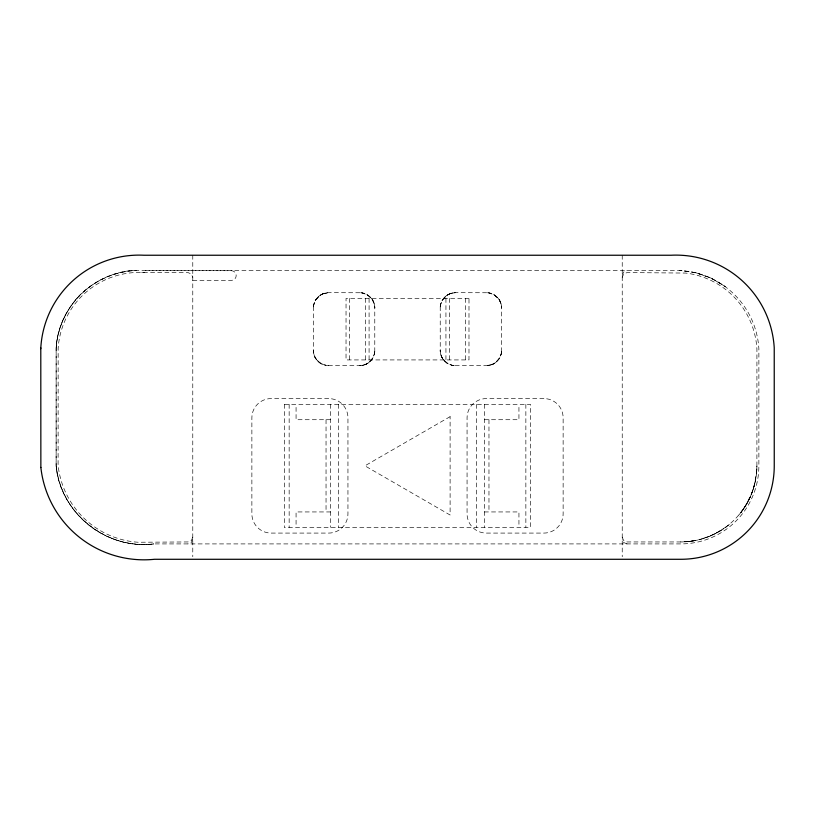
<?xml version="1.0" encoding="UTF-8"?>
<svg xmlns="http://www.w3.org/2000/svg" width="815" height="815" viewBox="0 0 815 815"><rect width="100%" height="100%" fill="white"/><g stroke="black" fill="none" stroke-linecap="round" stroke-linejoin="round"><path stroke-width="0.61" stroke-dasharray="4.08 3.06" d="M56.133 464.937L56.154 348.514C57.692 307.011 94.448 271.497 135.81 270.325L136.227 270.346C114.385 271.415 93.419 280.92 78.26 296.701M313.429 306.634L313.368 350.318L313.948 354.525M374.778 351.734L374.778 306.634M440.232 306.634L440.232 351.734M501.592 351.734L501.592 306.634M753.855 487.085L756.585 472.7L756.901 466.037L756.921 349.166A81.143 81.143 0 0 0 685.7 273.066L627.041 272.587L623.638 273.993L622.232 277.385M756.829 469.175L756.289 475.42M756.585 472.7L756.809 469.593M56.133 348.708A83.059 83.059 0 0 1 143.98 270.621L671.04 270.621A83.11 83.11 0 0 1 758.877 348.708L758.877 465.834A78.087 78.087 0 0 1 680.8 543.911L153.74 543.911C109.903 549.779 65.984 517.657 57.305 474.442L56.133 465.834L56.133 348.708C57.091 329.423 65.506 311.055 78.25 296.711M755.821 478.527L754.517 484.66M313.622 305.228L313.948 303.842M374.584 353.139L374.258 354.525M440.436 305.228L440.762 303.842M501.388 353.139L501.062 354.525M754.772 483.652L751.552 493.809M753.681 487.686L751.634 493.615M752.785 490.467C747.538 506.095 736.882 519.624 723.333 528.915M321.487 294.5L323.178 293.716L318.981 296.171L315.67 299.961L313.663 305.055L313.368 308.05A15.373 15.373 0 0 1 328.73 292.677L360.892 292.748M366.719 363.877L365.028 364.651L369.226 362.206L372.547 358.417L374.554 353.323L374.849 350.318A15.373 15.373 0 0 1 359.476 365.69L327.314 365.629M448.291 294.5L449.992 293.716L445.795 296.171L442.474 299.961L440.467 305.055L440.171 308.05A15.373 15.373 0 0 1 455.544 292.677L487.696 292.748M493.523 363.877L491.832 364.651L496.029 362.206L499.351 358.417L501.357 353.323L501.653 350.318A15.373 15.373 0 0 1 486.28 365.69L454.118 365.629M192.778 537.146L191.372 540.549L187.98 541.955L138.051 542.25A86.339 86.339 0 0 1 58.099 465.212L58.15 348.453A81.123 81.123 0 0 1 144.5 272.618L187.98 272.587L191.372 273.993L192.778 277.385M192.778 539.112L191.372 542.505L187.98 543.911M622.232 275.429L623.638 272.027L627.041 270.621M750.146 497.13L750.421 496.508L746.102 504.862L751.827 493.095L754.609 484.304L756.31 475.237L756.901 466.037A76.233 76.233 0 0 1 738.808 515.06L742.669 510.109M749.606 498.291L750.167 497.079L748.119 501.276M315.181 300.806L315.955 299.512M373.026 357.561L372.251 358.855M441.985 300.806L442.759 299.512M499.839 357.561L499.065 358.855M746.499 504.19L748.628 500.288M744.757 507.032L746.948 503.415M742.893 509.793L745.124 506.461M746.183 504.74L740.794 512.625M315.67 299.961L319.47 295.784M372.547 358.417L368.737 362.583M442.474 299.961L446.274 295.784M499.351 358.417L495.54 362.583M740.917 512.472L743.148 509.426M716.854 532.816L726.409 526.724M318.981 296.171L320.641 294.979M445.795 296.171L447.445 294.979M367.565 363.388L369.226 362.206M494.369 363.388L496.029 362.206M720.144 530.942L710.028 536.066L699.28 539.642M320.193 295.274L321.884 294.296M446.997 295.274L448.688 294.296M366.322 364.081L368.013 363.103M493.136 364.081L494.817 363.103M684.335 541.863C698.536 541.241 712.33 536.27 724.107 528.375M712.626 534.935L713.482 534.528M322.852 293.848L328.73 292.677L324.523 293.268M449.656 293.848L452.712 292.942M365.354 364.519L362.298 365.426M492.168 364.519L486.28 365.69L490.487 365.1M451.337 293.268L455.544 292.677L454.118 292.748M363.684 365.1L359.476 365.69L360.892 365.629M690.458 541.323L695.582 540.477M622.232 537.146L623.638 540.549L627.041 541.955L680.556 541.955L693.728 540.824M687.167 541.669L691.864 541.119M192.778 280.38L231.379 280.38A4.829 4.829 0 0 0 236.187 275.664A4.829 4.829 0 0 0 231.603 270.723L143.98 270.621M284.557 404.352L530.463 404.352L530.473 527.315L284.557 527.315M330.656 419.715L296.069 419.715L296.069 404.352M484.365 419.715L518.941 419.715L518.941 404.352M330.656 511.942L296.069 511.942L296.069 527.315M484.365 511.942L518.941 511.942L518.941 527.315M141.667 272.475L144.5 272.618M489.102 292.942L490.487 293.268M362.298 292.942L363.684 293.268M452.712 365.426L451.337 365.1M325.908 365.426L324.523 365.1M499.839 300.806L500.614 302.497L498.169 298.3L494.369 294.979L489.285 292.972L486.28 292.677A15.373 15.373 0 0 1 501.653 308.05L501.062 303.842M373.026 300.806L373.81 302.497L371.355 298.3L367.565 294.979L362.471 292.972L359.476 292.677A15.373 15.373 0 0 1 374.849 308.05L374.258 303.842M441.985 357.561L441.21 355.87L443.655 360.067L447.445 363.388L452.539 365.395L455.544 365.69A15.373 15.373 0 0 1 440.171 350.318L440.762 354.525M321.487 363.877L328.73 365.69A15.373 15.373 0 0 1 313.368 350.318C313.327 356.033 316.74 361.585 321.884 364.081L320.193 363.103M627.041 543.911L623.638 542.505L622.232 539.112M493.523 294.5L494.817 295.274M366.719 294.5L368.013 295.274M448.291 363.877L446.997 363.103M494.369 294.979L498.546 298.789M367.565 294.979L371.742 298.789M447.445 363.388L443.279 359.578M320.641 363.388L316.464 359.578M498.169 298.3L499.351 299.961M442.474 358.417L443.655 360.067M371.355 298.3L372.547 299.961M315.67 358.417L316.852 360.067M499.065 299.512L500.043 301.204M441.781 357.174L442.759 358.855M372.251 299.512L373.229 301.204M314.977 357.174L315.955 358.855M315.181 357.561L314.529 356.206M500.481 302.171L501.388 305.228M441.343 356.206L440.436 353.139M373.678 302.171L374.584 305.228M56.133 465.508C59.974 512.696 106.847 550.257 153.74 543.911A88.387 88.387 0 0 1 56.133 465.834M622.232 255.238L622.232 556.737M525.858 404.352L525.858 527.315M488.969 419.715L488.969 511.942M484.365 404.352L484.365 527.315M476.673 404.352L476.673 527.315M465.528 298.443L465.528 359.924M449.391 298.443L449.391 359.924M445.937 298.443L445.937 359.924M369.083 298.443L369.083 359.924M365.619 298.443L365.619 359.924M349.482 298.443L349.482 359.924M338.337 404.352L338.337 527.315M330.656 404.352L330.656 527.315M326.041 419.715L326.041 511.942M289.152 404.352L289.152 527.315M284.547 404.352L284.547 527.315M192.778 255.238L192.778 556.737M729.384 524.381A76.416 76.416 0 0 1 680.556 541.955M450.104 416.648L364.916 465.834L450.104 515.019L450.104 416.648M468.982 298.443L346.039 298.443L346.029 359.924L468.982 359.924L468.992 298.443M328.73 398.586L271.089 398.586A19.214 19.214 0 0 0 251.876 417.8L251.876 513.868A19.214 19.214 0 0 0 271.089 533.081L328.73 533.081A19.214 19.214 0 0 0 347.944 513.868L347.944 417.8A19.214 19.214 0 0 0 328.73 398.586M543.921 398.586L486.28 398.586A19.214 19.214 0 0 0 467.066 417.8L467.066 513.868A19.214 19.214 0 0 0 486.28 533.081L543.921 533.081A19.214 19.214 0 0 0 563.134 513.868L563.134 417.8A19.214 19.214 0 0 0 543.921 398.586M695.378 272.567L679.629 270.386L695.827 272.719L710.812 277.925L725.258 286.503L711.23 278.17L695.378 272.567"/><path stroke-width="1.22" d="M40.862 467.525L40.791 347.811M40.76 348.708L40.801 347.883A98.411 98.411 0 0 1 143.99 255.238L671.04 255.238A98.472 98.472 0 0 1 774.23 347.801L774.25 465.834A93.45 93.45 0 0 1 680.8 559.284L154.555 559.284A103.75 103.75 0 0 1 40.852 467.413"/></g></svg>
